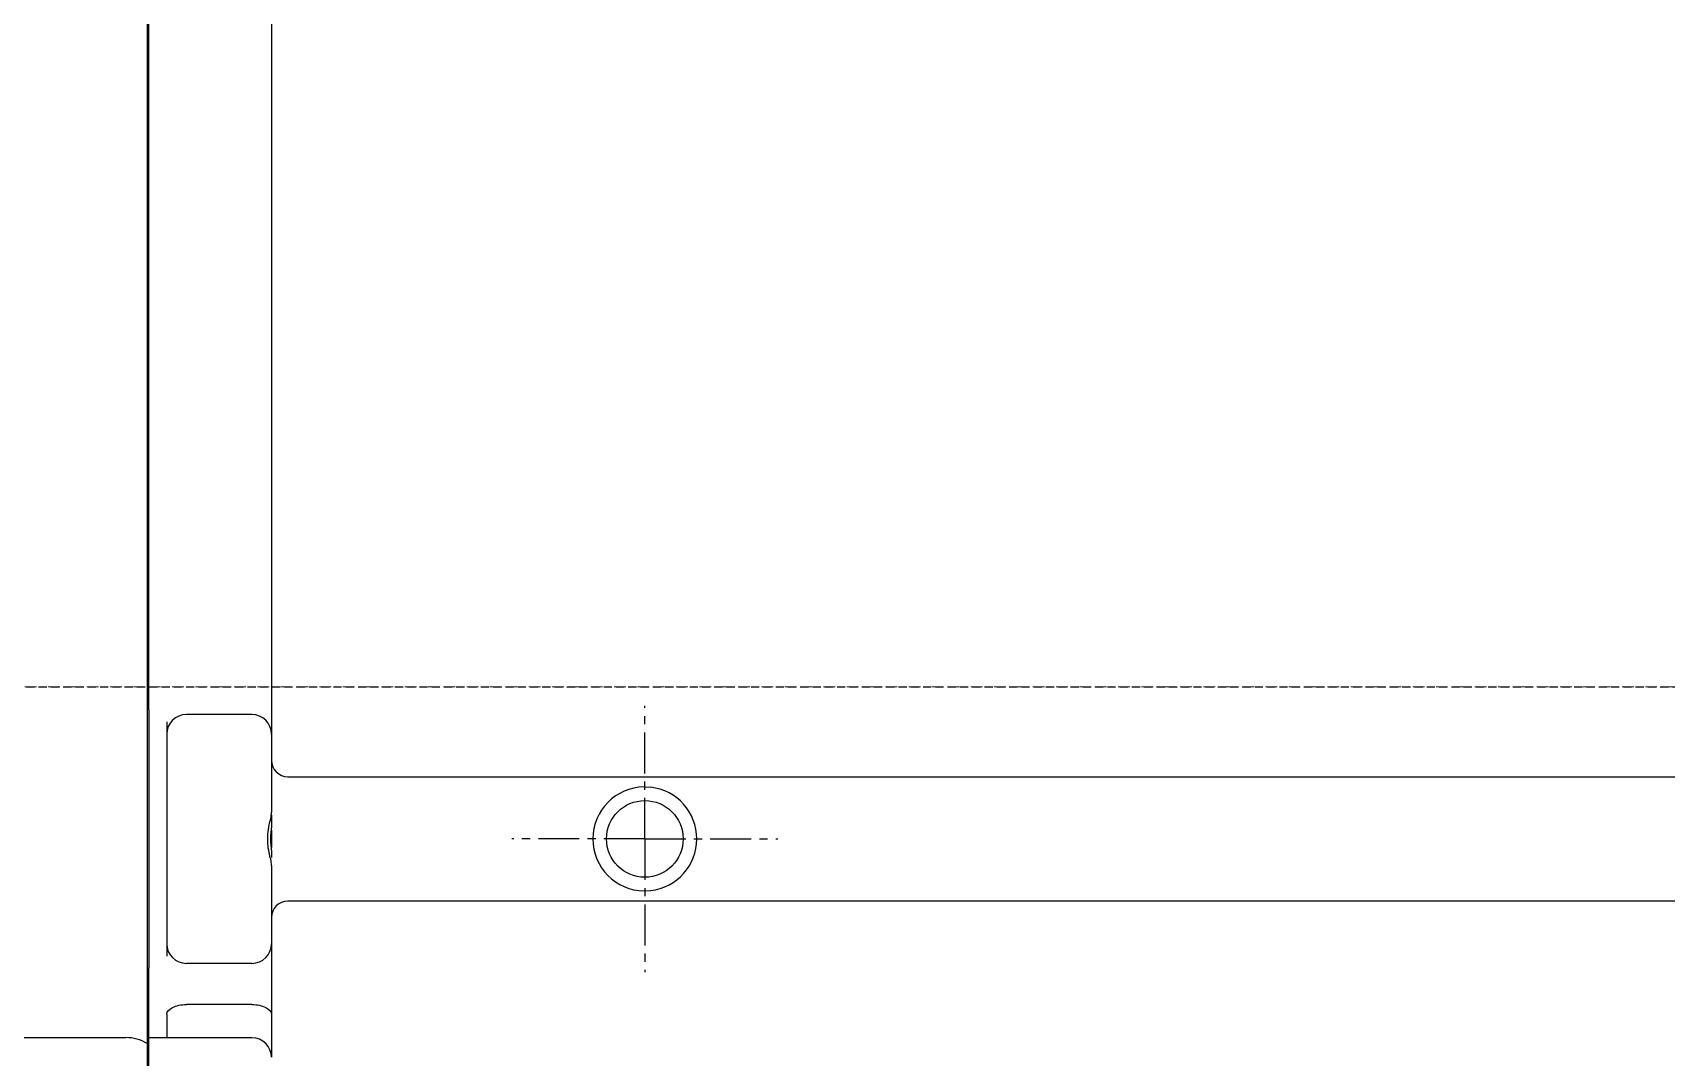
# Model space of a CAD drawing. Extents: x 0 to 160756, y 0 to 229247.
# Drawn here: x 65624.7 to 66123.4, y 97762.2 to 98074.9 of the extents above; entities that cross this region are included whole.
import ezdxf
from ezdxf.xclip import XClip

# ---------------------------------------------------------------- set-up
doc = ezdxf.new("R2010")
doc.units = 0
doc.header["$LTSCALE"] = 10
doc.header["$XCLIPFRAME"] = 2
for name, pattern in [('H12設備棟3F$0$DOTK1', [0.1, 0.05, -0.05]), ('H12設備棟3F$0$HIDDEN', [0.375, 0.25, -0.125]), ('H12設備棟3F$0$STYLE_18', [0.23669, 0.118345, -0.118345]), ('XCM7Q30CDA-200K$0$xCUP-L40-M03-HVAC-EQ$0$xCUP-L40-M03-HVAC-EQ$0$XCUP-L40-HVAC-EQ$0$CENTER', [2, 1.25, -0.25, 0.25, -0.25])]:
    doc.linetypes.add(name, pattern=pattern)
doc.layers.add('H12設備棟3F$0$ARC-BEAM', color=252, linetype='H12設備棟3F$0$HIDDEN')
doc.layers.add('H12設備棟3F$0$SETUBID', color=252, linetype='H12設備棟3F$0$DOTK1')
doc.layers.add('XCM7Q30CDA-200K$0$xCUP-L40-M03-HVAC-EQ$0$xCUP-L40-M03-HVAC-EQ$0$XCUP-L40-HVAC-EQ$0$XCUP-L40-HVAC-機房EQ$0$U-CDA-EQ', color=3, linetype='Continuous', lineweight=25)

# ---------------------------------------------------------------- blocks, each defined once
blk = doc.blocks.new('H12設備棟3F')
at = {"layer": 'H12設備棟3F$0$ARC-BEAM'}
blk.add_line((61835.23, 97875.3), (67835.23, 97875.3), dxfattribs=at)
at = {"layer": 'H12設備棟3F$0$SETUBID', "linetype": 'H12設備棟3F$0$STYLE_18', "lineweight": 5}
blk.add_lwpolyline([(61835.23, 97875.3), (67335.23, 97875.3), (67335.23, 97375.3), (61835.23, 97375.3)], close=True, dxfattribs=at)
blk = doc.blocks.new('XCM7Q30CDA-200K$0$xCUP-L40-M03-HVAC-EQ$0$xCUP-L40-M03-HVAC-EQ$0$XCUP-L40-HVAC-EQ$0$C700')
at = {"linetype": 'Continuous'}
for p, q in [((263.41, -506.58), (263.41, -538.32)), ((-263.38, -545.27), (284.66, -545.27)), ((262.87, -544.77), (-262.87, -544.77)), ((262.87, -544.77), (263.38, -545.27)), ((618.9, -544.77), (262.87, -544.77)), ((263.38, -576.75), (263.38, -545.27)), ((288.96, -545.3), (284.66, -545.27)), ((359.11, -545.3), (288.96, -545.3)), ((363.4, -545.27), (359.11, -545.3)), ((363.41, -545.27), (619.4, -545.27)), ((270.48, -550.76), (263.38, -550.76)), ((359.82, -550.76), (288.25, -550.76)), ((273.48, -576.75), (273.48, -556.76)), ((286.05, -576.75), (286.05, -556.76)), ((362.02, -576.75), (362.02, -556.76)), ((315.88, -582.75), (257.38, -582.75)), ((319.25, -582.75), (318.32, -582.75)), ((326.66, -582.75), (321.41, -582.75)), ((331.33, -582.75), (328.82, -582.75)), ((613.4, -582.75), (332.19, -582.75)), ((305.04, -1138.09), (305.04, -587.75)), ((343.03, -587.75), (343.03, -1157.19)), ((308.17, -696.51), (308.27, -698.51)), ((339.9, -696.51), (339.8, -698.51))]:
    blk.add_line(p, q, dxfattribs=at)
at = {"linetype": 'XCM7Q30CDA-200K$0$xCUP-L40-M03-HVAC-EQ$0$xCUP-L40-M03-HVAC-EQ$0$XCUP-L40-HVAC-EQ$0$CENTER'}
for q in [(324.04, -656.08), (283.41, -696.7), (364.66, -696.7), (324.04, -737.32)]:
    blk.add_line((324.04, -696.7), q, dxfattribs=at)
at = {"linetype": 'Continuous'}
blk.add_circle((324.04, -696.7), 11.7, dxfattribs=at)
for centre, radius, start, end in [((250.71, -538.32), 12.69, 329.4777, 0), ((292.05, -556.76), 6, 90, 180), ((356.02, -556.76), 6, 0, 90), ((257.38, -576.75), 6, 270, 0), ((292.05, -576.75), 6, 180, 270), ((356.02, -576.75), 6, 270, 0), ((300.05, -587.75), 5, 0, 90), ((348.02, -587.75), 5, 90, 180), ((324.04, -696.7), 15.87, 0.6646, 179.3354), ((324.04, -696.7), 15.87, 186.5613, 353.4387)]:
    blk.add_arc(centre, radius, start, end, dxfattribs=at)
for points, knots in [([(270.48, -550.76), (271.4, -550.76), (272.7, -552.31), (273.33, -554.52), (273.48, -555.99), (273.48, -556.76)], [0, 0, 0, 0, 2.753456, 4.804837, 7.111232, 7.111232, 7.111232, 7.111232]), ([(273.48, -576.75), (273.48, -577.52), (273.33, -579), (272.7, -581.2), (271.4, -582.75), (270.48, -582.75)], [0, 0, 0, 0, 2.306396, 4.357776, 7.111232, 7.111232, 7.111232, 7.111232]), ([(315.88, -582.75), (317.23, -582.75), (319.45, -582.01), (322.68, -581.55), (325.52, -581.56), (328.7, -582.04), (330.87, -582.75), (332.19, -582.75)], [0, 0, 0, 0, 4.062005, 6.858326, 9.771196, 12.546441, 16.497327, 16.497327, 16.497327, 16.497327]), ([(328.82, -582.75), (327.56, -582.75), (325.65, -582.42), (322.44, -582.42), (320.53, -582.75), (319.25, -582.75)], [0, 0, 0, 0, 3.794337, 5.762098, 9.593535, 9.593535, 9.593535, 9.593535])]:
    blk.add_open_spline(points, degree=3, knots=knots, dxfattribs=at)
blk = doc.blocks.new('XCM7Q30CDA-200K')
at = {"layer": 'XCM7Q30CDA-200K$0$xCUP-L40-M03-HVAC-EQ$0$xCUP-L40-M03-HVAC-EQ$0$XCUP-L40-HVAC-EQ$0$XCUP-L40-HVAC-機房EQ$0$U-CDA-EQ', "rotation": 90}
blk.add_blockref('XCM7Q30CDA-200K$0$xCUP-L40-M03-HVAC-EQ$0$xCUP-L40-M03-HVAC-EQ$0$XCUP-L40-HVAC-EQ$0$C700', (65114.82, 97504.84), dxfattribs=at)

msp = doc.modelspace()

# ---------------------------------------------------------------- block references
msp.add_blockref('XCM7Q30CDA-200K', (0, 0))
ref = msp.add_blockref('H12設備棟3F', (0, 0))
XClip(ref).set_block_clipping_path([(52480.8428845762, 60066.8604644329), (84559.6547477046, 105824.4625800119)])

doc.saveas('drawing.dxf')
